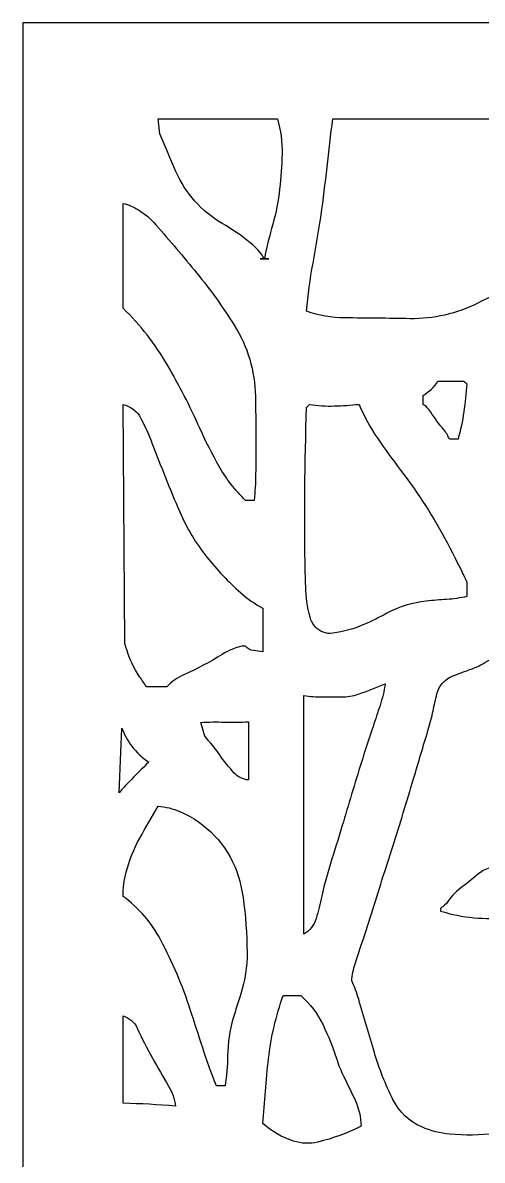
# Model space of a CAD drawing. Header units: centimetres. Extents: x -15.8 to -8.8, y -2 to 9.
# Drawn here: x -15.79 to -13, y 2.09 to 9 of the extents above; entities that cross this region are included whole.
import ezdxf

# ---------------------------------------------------------------- set-up
doc = ezdxf.new("R2010")
doc.units = ezdxf.units.CM
doc.header["$MEASUREMENT"] = 0
doc.layers.add('layer 1', color=7, linetype='Continuous')

msp = doc.modelspace()

# ---------------------------------------------------------------- linework, layer by layer
at = {"layer": 'layer 1', "color": 250}
for points, knots in [([(-15.79029, 9.00077), (-15.79029, 9.00077), (-8.78773, 9.00077), (-8.78773, 9.00077), (-8.78773, 9.00077), (-8.78773, 9.00077), (-8.78773, -1.97621), (-8.78773, -1.97621), (-8.78773, -1.97621), (-8.78773, -1.97621), (-15.79029, -1.97621), (-15.79029, -1.97621), (-15.79029, -1.97621), (-15.79029, -1.97621), (-15.79029, 9.00077), (-15.79029, 9.00077)], [0, 0, 0, 0, 0.2, 0.2, 0.2, 0.2, 0.4, 0.4, 0.4, 0.4, 0.6, 0.6, 0.6, 0.6, 1, 1, 1, 1]), ([(-14.95812, 8.3261), (-14.92535, 8.24936), (-14.89229, 8.17274), (-14.85896, 8.09624), (-14.85896, 8.09624), (-14.80143, 7.96422), (-14.70347, 7.85396), (-14.57911, 7.78135), (-14.57911, 7.78135), (-14.51907, 7.74629), (-14.46169, 7.70685), (-14.40746, 7.66336), (-14.40746, 7.66336), (-14.3735, 7.63614), (-14.34446, 7.60328), (-14.32163, 7.56623), (-14.32163, 7.56623), (-14.30725, 7.63711), (-14.29023, 7.70745), (-14.27062, 7.77708), (-14.27062, 7.77708), (-14.25099, 7.8468), (-14.23707, 7.91799), (-14.22898, 7.98997), (-14.22898, 7.98997), (-14.221, 8.06093), (-14.21612, 8.1322), (-14.21435, 8.20358), (-14.21435, 8.20358), (-14.21257, 8.27536), (-14.2219, 8.34697), (-14.24201, 8.4159), (-14.24201, 8.4159), (-14.24201, 8.4159), (-14.96778, 8.4159), (-14.96778, 8.4159), (-14.96778, 8.4159), (-14.96778, 8.4159), (-14.95812, 8.3261), (-14.95812, 8.3261), (-14.95812, 8.3261), (-14.95812, 8.3261), (-14.95812, 8.3261), (-14.95812, 8.3261)], [0, 0, 0, 0, 0.0833333, 0.0833333, 0.0833333, 0.0833333, 0.1666667, 0.1666667, 0.1666667, 0.1666667, 0.25, 0.25, 0.25, 0.25, 0.3333333, 0.3333333, 0.3333333, 0.3333333, 0.4166667, 0.4166667, 0.4166667, 0.4166667, 0.5, 0.5, 0.5, 0.5, 0.5833333, 0.5833333, 0.5833333, 0.5833333, 0.6666667, 0.6666667, 0.6666667, 0.6666667, 0.75, 0.75, 0.75, 0.75, 0.8333333, 0.8333333, 0.8333333, 0.8333333, 1, 1, 1, 1]), ([(-13.90566, 8.4159), (-13.9185, 8.31853), (-13.93026, 8.22102), (-13.94095, 8.12339), (-13.94095, 8.12339), (-13.95166, 8.02558), (-13.96368, 7.92793), (-13.97699, 7.83045), (-13.97699, 7.83045), (-13.99147, 7.73325), (-14.00783, 7.63634), (-14.02605, 7.53978), (-14.02605, 7.53978), (-14.04428, 7.44315), (-14.05727, 7.34561), (-14.06498, 7.24758), (-14.06498, 7.24758), (-13.99053, 7.22092), (-13.91215, 7.20702), (-13.83308, 7.20644), (-13.83308, 7.20644), (-13.70085, 7.20547), (-13.56864, 7.2039), (-13.43644, 7.20172), (-13.43644, 7.20172), (-13.29349, 7.19937), (-13.15219, 7.23181), (-13.02459, 7.29629), (-13.02459, 7.29629), (-12.96404, 7.32689), (-12.90368, 7.35785), (-12.84351, 7.38919), (-12.84351, 7.38919), (-12.83506, 7.44007), (-12.81327, 7.48783), (-12.78037, 7.52756), (-12.78037, 7.52756), (-12.72641, 7.59273), (-12.68106, 7.66456), (-12.64543, 7.7413), (-12.64543, 7.7413), (-12.60686, 7.82436), (-12.57296, 7.9095), (-12.54387, 7.99634), (-12.54387, 7.99634), (-12.51477, 8.08323), (-12.49234, 8.17222), (-12.47681, 8.26253), (-12.47681, 8.26253), (-12.46903, 8.30773), (-12.46143, 8.35296), (-12.454, 8.39823), (-12.454, 8.39823), (-12.45697, 8.40117), (-12.45993, 8.40412), (-12.46288, 8.40707), (-12.46288, 8.40707), (-12.46582, 8.41002), (-12.46877, 8.41296), (-12.47171, 8.4159), (-12.47171, 8.4159), (-12.47171, 8.4159), (-13.90566, 8.4159), (-13.90566, 8.4159), (-13.90566, 8.4159), (-13.90566, 8.4159), (-13.90566, 8.4159), (-13.90566, 8.4159)], [0, 0, 0, 0, 0.0555556, 0.0555556, 0.0555556, 0.0555556, 0.1111111, 0.1111111, 0.1111111, 0.1111111, 0.1666667, 0.1666667, 0.1666667, 0.1666667, 0.2222222, 0.2222222, 0.2222222, 0.2222222, 0.2777778, 0.2777778, 0.2777778, 0.2777778, 0.3333333, 0.3333333, 0.3333333, 0.3333333, 0.3888889, 0.3888889, 0.3888889, 0.3888889, 0.4444444, 0.4444444, 0.4444444, 0.4444444, 0.5, 0.5, 0.5, 0.5, 0.5555556, 0.5555556, 0.5555556, 0.5555556, 0.6111111, 0.6111111, 0.6111111, 0.6111111, 0.6666667, 0.6666667, 0.6666667, 0.6666667, 0.7222222, 0.7222222, 0.7222222, 0.7222222, 0.7777778, 0.7777778, 0.7777778, 0.7777778, 0.8333333, 0.8333333, 0.8333333, 0.8333333, 0.8888889, 0.8888889, 0.8888889, 0.8888889, 1, 1, 1, 1]), ([(-15.18025, 7.26528), (-15.07587, 7.16387), (-14.98581, 7.04863), (-14.91263, 6.92283), (-14.91263, 6.92283), (-14.83974, 6.79752), (-14.77353, 6.66842), (-14.71431, 6.5361), (-14.71431, 6.5361), (-14.67875, 6.45665), (-14.63938, 6.37898), (-14.59632, 6.30334), (-14.59632, 6.30334), (-14.55306, 6.22736), (-14.49935, 6.15787), (-14.43672, 6.09687), (-14.43672, 6.09687), (-14.43672, 6.09687), (-14.38363, 6.09687), (-14.38363, 6.09687), (-14.38363, 6.09687), (-14.37858, 6.14903), (-14.3757, 6.20138), (-14.37501, 6.25379), (-14.37501, 6.25379), (-14.37289, 6.4126), (-14.37329, 6.57144), (-14.37622, 6.73024), (-14.37622, 6.73024), (-14.37905, 6.88352), (-14.42361, 7.03305), (-14.50517, 7.16286), (-14.50517, 7.16286), (-14.57402, 7.27245), (-14.64966, 7.37759), (-14.73169, 7.4777), (-14.73169, 7.4777), (-14.81332, 7.57733), (-14.89646, 7.67572), (-14.98109, 7.77283), (-14.98109, 7.77283), (-15.0118, 7.80807), (-15.04762, 7.83849), (-15.08738, 7.86307), (-15.08738, 7.86307), (-15.11616, 7.88086), (-15.14747, 7.89418), (-15.18025, 7.90257), (-15.18025, 7.90257), (-15.18025, 7.90257), (-15.18025, 7.26528), (-15.18025, 7.26528), (-15.18025, 7.26528), (-15.18025, 7.26528), (-15.18025, 7.26528), (-15.18025, 7.26528)], [0, 0, 0, 0, 0.0666667, 0.0666667, 0.0666667, 0.0666667, 0.1333333, 0.1333333, 0.1333333, 0.1333333, 0.2, 0.2, 0.2, 0.2, 0.2666667, 0.2666667, 0.2666667, 0.2666667, 0.3333333, 0.3333333, 0.3333333, 0.3333333, 0.4, 0.4, 0.4, 0.4, 0.4666667, 0.4666667, 0.4666667, 0.4666667, 0.5333333, 0.5333333, 0.5333333, 0.5333333, 0.6, 0.6, 0.6, 0.6, 0.6666667, 0.6666667, 0.6666667, 0.6666667, 0.7333333, 0.7333333, 0.7333333, 0.7333333, 0.8, 0.8, 0.8, 0.8, 0.8666667, 0.8666667, 0.8666667, 0.8666667, 1, 1, 1, 1]), ([(-14.34819, 7.56623), (-14.34819, 7.56623), (-14.29507, 7.56623), (-14.29507, 7.56623), (-14.29507, 7.56623), (-14.29507, 7.56623), (-14.34819, 7.56623), (-14.34819, 7.56623)], [0, 0, 0, 0, 0.3333333, 0.3333333, 0.3333333, 0.3333333, 1, 1, 1, 1]), ([(-13.10903, 6.82271), (-13.10903, 6.82271), (-13.26835, 6.82271), (-13.26835, 6.82271), (-13.26835, 6.82271), (-13.27729, 6.80337), (-13.29045, 6.78628), (-13.30686, 6.7727), (-13.30686, 6.7727), (-13.32308, 6.75929), (-13.33974, 6.74644), (-13.35683, 6.73416), (-13.35683, 6.73416), (-13.35683, 6.73416), (-13.35683, 6.68106), (-13.35683, 6.68106), (-13.35683, 6.68106), (-13.33848, 6.66874), (-13.32285, 6.65277), (-13.31093, 6.63415), (-13.31093, 6.63415), (-13.28683, 6.59649), (-13.26012, 6.56057), (-13.23101, 6.52663), (-13.23101, 6.52663), (-13.21635, 6.50955), (-13.205, 6.48989), (-13.19752, 6.46867), (-13.19752, 6.46867), (-13.19752, 6.46867), (-13.14446, 6.46867), (-13.14446, 6.46867), (-13.14446, 6.46867), (-13.1292, 6.52347), (-13.11763, 6.57922), (-13.10982, 6.63556), (-13.10982, 6.63556), (-13.10202, 6.69186), (-13.09584, 6.74836), (-13.09131, 6.80502), (-13.09131, 6.80502), (-13.09427, 6.80795), (-13.09723, 6.81089), (-13.10017, 6.81384), (-13.10017, 6.81384), (-13.10312, 6.8168), (-13.10607, 6.81975), (-13.10903, 6.82271), (-13.10903, 6.82271), (-13.10903, 6.82271), (-13.10903, 6.82271), (-13.10903, 6.82271)], [0, 0, 0, 0, 0.0714286, 0.0714286, 0.0714286, 0.0714286, 0.1428571, 0.1428571, 0.1428571, 0.1428571, 0.2142857, 0.2142857, 0.2142857, 0.2142857, 0.2857143, 0.2857143, 0.2857143, 0.2857143, 0.3571429, 0.3571429, 0.3571429, 0.3571429, 0.4285714, 0.4285714, 0.4285714, 0.4285714, 0.5, 0.5, 0.5, 0.5, 0.5714286, 0.5714286, 0.5714286, 0.5714286, 0.6428571, 0.6428571, 0.6428571, 0.6428571, 0.7142857, 0.7142857, 0.7142857, 0.7142857, 0.7857143, 0.7857143, 0.7857143, 0.7857143, 0.8571429, 0.8571429, 0.8571429, 0.8571429, 1, 1, 1, 1]), ([(-15.03863, 4.96391), (-15.03863, 4.96391), (-14.91467, 4.96391), (-14.91467, 4.96391), (-14.91467, 4.96391), (-14.88527, 4.99461), (-14.85017, 5.01929), (-14.81134, 5.03658), (-14.81134, 5.03658), (-14.73091, 5.0724), (-14.65317, 5.11398), (-14.57872, 5.16099), (-14.57872, 5.16099), (-14.5417, 5.18436), (-14.5008, 5.20097), (-14.45796, 5.21001), (-14.45796, 5.21001), (-14.45796, 5.21001), (-14.43672, 5.21178), (-14.43672, 5.21178), (-14.43672, 5.21178), (-14.42479, 5.19591), (-14.40672, 5.18583), (-14.38694, 5.18404), (-14.38694, 5.18404), (-14.36802, 5.18232), (-14.34917, 5.17975), (-14.33047, 5.17634), (-14.33047, 5.17634), (-14.33047, 5.17634), (-14.33047, 5.44187), (-14.33047, 5.44187), (-14.33047, 5.44187), (-14.37955, 5.46778), (-14.42533, 5.49951), (-14.46681, 5.53638), (-14.46681, 5.53638), (-14.54086, 5.60219), (-14.60917, 5.67421), (-14.67097, 5.75164), (-14.67097, 5.75164), (-14.7381, 5.83573), (-14.79363, 5.92847), (-14.83607, 6.02734), (-14.83607, 6.02734), (-14.89548, 6.16578), (-14.95185, 6.30552), (-15.00512, 6.44644), (-15.00512, 6.44644), (-15.0243, 6.49726), (-15.04663, 6.54684), (-15.07196, 6.59488), (-15.07196, 6.59488), (-15.09443, 6.6375), (-15.13368, 6.66874), (-15.18025, 6.68106), (-15.18025, 6.68106), (-15.18025, 6.68106), (-15.1709, 5.22818), (-15.1709, 5.22818), (-15.1709, 5.22818), (-15.16655, 5.21558), (-15.16248, 5.20289), (-15.15871, 5.19011), (-15.15871, 5.19011), (-15.14136, 5.13135), (-15.11476, 5.07574), (-15.07991, 5.02536), (-15.07991, 5.02536), (-15.07289, 5.01521), (-15.06586, 5.00507), (-15.05882, 4.99494), (-15.05882, 4.99494), (-15.05177, 4.98481), (-15.04504, 4.97446), (-15.03863, 4.96391)], [0, 0, 0, 0, 0.05, 0.05, 0.05, 0.05, 0.1, 0.1, 0.1, 0.1, 0.15, 0.15, 0.15, 0.15, 0.2, 0.2, 0.2, 0.2, 0.25, 0.25, 0.25, 0.25, 0.3, 0.3, 0.3, 0.3, 0.35, 0.35, 0.35, 0.35, 0.4, 0.4, 0.4, 0.4, 0.45, 0.45, 0.45, 0.45, 0.5, 0.5, 0.5, 0.5, 0.55, 0.55, 0.55, 0.55, 0.6, 0.6, 0.6, 0.6, 0.65, 0.65, 0.65, 0.65, 0.7, 0.7, 0.7, 0.7, 0.75, 0.75, 0.75, 0.75, 0.8, 0.8, 0.8, 0.8, 0.85, 0.85, 0.85, 0.85, 0.9, 0.9, 0.9, 0.9, 1, 1, 1, 1]), ([(-13.09131, 5.60119), (-13.12908, 5.68065), (-13.16851, 5.7593), (-13.20959, 5.8371), (-13.20959, 5.8371), (-13.29186, 5.99294), (-13.38702, 6.1416), (-13.4941, 6.28157), (-13.4941, 6.28157), (-13.54205, 6.34425), (-13.5884, 6.40814), (-13.63313, 6.47316), (-13.63313, 6.47316), (-13.67796, 6.53835), (-13.71591, 6.60803), (-13.74633, 6.68106), (-13.74633, 6.68106), (-13.79635, 6.67598), (-13.84654, 6.67263), (-13.8968, 6.67104), (-13.8968, 6.67104), (-13.94715, 6.66944), (-13.99755, 6.6728), (-14.04725, 6.68106), (-14.04725, 6.68106), (-14.05021, 6.67812), (-14.05316, 6.67517), (-14.05611, 6.67222), (-14.05611, 6.67222), (-14.05906, 6.66927), (-14.06201, 6.66633), (-14.06498, 6.66339), (-14.06498, 6.66339), (-14.07674, 6.3271), (-14.07967, 5.99057), (-14.07377, 5.65413), (-14.07377, 5.65413), (-14.07207, 5.6272), (-14.07106, 5.60024), (-14.07075, 5.57326), (-14.07075, 5.57326), (-14.07004, 5.51039), (-14.06115, 5.4479), (-14.04429, 5.38732), (-14.04429, 5.38732), (-14.03827, 5.36571), (-14.02747, 5.34574), (-14.01266, 5.32888), (-14.01266, 5.32888), (-13.98618, 5.29875), (-13.94642, 5.28386), (-13.90666, 5.28924), (-13.90666, 5.28924), (-13.83998, 5.29824), (-13.77494, 5.31666), (-13.71344, 5.34396), (-13.71344, 5.34396), (-13.66723, 5.36446), (-13.62181, 5.38666), (-13.57725, 5.41055), (-13.57725, 5.41055), (-13.50285, 5.45043), (-13.42142, 5.4756), (-13.33749, 5.48468), (-13.33749, 5.48468), (-13.29641, 5.48912), (-13.25523, 5.4926), (-13.21399, 5.49511), (-13.21399, 5.49511), (-13.17268, 5.49763), (-13.13166, 5.50352), (-13.09131, 5.51271), (-13.09131, 5.51271), (-13.09131, 5.51271), (-13.09131, 5.60119), (-13.09131, 5.60119)], [0, 0, 0, 0, 0.05, 0.05, 0.05, 0.05, 0.1, 0.1, 0.1, 0.1, 0.15, 0.15, 0.15, 0.15, 0.2, 0.2, 0.2, 0.2, 0.25, 0.25, 0.25, 0.25, 0.3, 0.3, 0.3, 0.3, 0.35, 0.35, 0.35, 0.35, 0.4, 0.4, 0.4, 0.4, 0.45, 0.45, 0.45, 0.45, 0.5, 0.5, 0.5, 0.5, 0.55, 0.55, 0.55, 0.55, 0.6, 0.6, 0.6, 0.6, 0.65, 0.65, 0.65, 0.65, 0.7, 0.7, 0.7, 0.7, 0.75, 0.75, 0.75, 0.75, 0.8, 0.8, 0.8, 0.8, 0.85, 0.85, 0.85, 0.85, 0.9, 0.9, 0.9, 0.9, 1, 1, 1, 1]), ([(-13.25062, 3.61851), (-13.23309, 3.62859), (-13.218, 3.64243), (-13.20646, 3.65905), (-13.20646, 3.65905), (-13.18227, 3.69388), (-13.15229, 3.72431), (-13.11784, 3.74904), (-13.11784, 3.74904), (-13.08307, 3.77398), (-13.04958, 3.80065), (-13.01748, 3.82895), (-13.01748, 3.82895), (-12.99593, 3.84795), (-12.96909, 3.85997), (-12.94055, 3.86338), (-12.94055, 3.86338), (-12.91364, 3.86661), (-12.88662, 3.86891), (-12.85954, 3.87029), (-12.85954, 3.87029), (-12.83228, 3.87168), (-12.80546, 3.87774), (-12.78024, 3.88821), (-12.78024, 3.88821), (-12.70526, 3.91936), (-12.63467, 3.96014), (-12.57024, 4.00955), (-12.57024, 4.00955), (-12.55118, 4.02417), (-12.52987, 4.03559), (-12.50716, 4.04336), (-12.50716, 4.04336), (-12.50882, 4.1391), (-12.5188, 4.2345), (-12.53699, 4.32851), (-12.53699, 4.32851), (-12.57365, 4.51799), (-12.62771, 4.70366), (-12.69851, 4.88321), (-12.69851, 4.88321), (-12.73372, 4.9725), (-12.77629, 5.05869), (-12.82581, 5.14092), (-12.82581, 5.14092), (-12.87989, 5.15074), (-12.93565, 5.14011), (-12.9823, 5.11104), (-12.9823, 5.11104), (-13.01234, 5.09232), (-13.04453, 5.07727), (-13.07814, 5.0662), (-13.07814, 5.0662), (-13.11406, 5.05438), (-13.14947, 5.04105), (-13.18427, 5.02627), (-13.18427, 5.02627), (-13.22925, 5.00715), (-13.26238, 4.96776), (-13.2735, 4.92018), (-13.2735, 4.92018), (-13.28147, 4.88605), (-13.28911, 4.85184), (-13.29641, 4.81757), (-13.29641, 4.81757), (-13.30459, 4.77928), (-13.31436, 4.74135), (-13.32569, 4.70388), (-13.32569, 4.70388), (-13.35589, 4.60394), (-13.38578, 4.50391), (-13.41537, 4.40379), (-13.41537, 4.40379), (-13.45595, 4.26661), (-13.49809, 4.12989), (-13.54175, 3.99366), (-13.54175, 3.99366), (-13.58541, 3.85743), (-13.62862, 3.72106), (-13.67138, 3.58454), (-13.67138, 3.58454), (-13.69274, 3.51649), (-13.71455, 3.44857), (-13.73679, 3.38079), (-13.73679, 3.38079), (-13.74817, 3.3473), (-13.7593, 3.31373), (-13.77018, 3.28009), (-13.77018, 3.28009), (-13.78111, 3.24632), (-13.78795, 3.21136), (-13.79055, 3.17597), (-13.79055, 3.17597), (-13.77379, 3.13989), (-13.75978, 3.10259), (-13.74865, 3.06439), (-13.74865, 3.06439), (-13.71712, 2.95619), (-13.68528, 2.84808), (-13.65313, 2.74006), (-13.65313, 2.74006), (-13.62394, 2.64201), (-13.58626, 2.54672), (-13.54048, 2.45524), (-13.54048, 2.45524), (-13.50317, 2.38067), (-13.44099, 2.32152), (-13.36464, 2.28801), (-13.36464, 2.28801), (-13.31062, 2.2643), (-13.25313, 2.24951), (-13.19437, 2.24423), (-13.19437, 2.24423), (-13.10272, 2.23599), (-13.01049, 2.23714), (-12.91908, 2.24765), (-12.91908, 2.24765), (-12.84228, 2.25648), (-12.7661, 2.26986), (-12.6909, 2.28771), (-12.6909, 2.28771), (-12.61533, 2.30564), (-12.5429, 2.33476), (-12.47596, 2.37412), (-12.47596, 2.37412), (-12.41431, 2.41036), (-12.35473, 2.44999), (-12.29748, 2.49283), (-12.29748, 2.49283), (-12.24021, 2.53568), (-12.18013, 2.57466), (-12.11765, 2.60948), (-12.11765, 2.60948), (-12.11277, 2.66989), (-12.11304, 2.73059), (-12.11846, 2.79094), (-12.11846, 2.79094), (-12.13735, 3.00112), (-12.19405, 3.20608), (-12.28592, 3.39606), (-12.28592, 3.39606), (-12.32508, 3.47707), (-12.37573, 3.55197), (-12.4363, 3.61851), (-12.4363, 3.61851), (-12.50483, 3.61467), (-12.57296, 3.60574), (-12.64016, 3.59179), (-12.64016, 3.59179), (-12.70732, 3.57785), (-12.77519, 3.56762), (-12.84347, 3.56116), (-12.84347, 3.56116), (-12.91183, 3.55469), (-12.98065, 3.55436), (-13.04907, 3.56019), (-13.04907, 3.56019), (-13.11757, 3.56601), (-13.1852, 3.57964), (-13.25062, 3.60079), (-13.25062, 3.60079), (-13.25062, 3.60079), (-13.25062, 3.61851), (-13.25062, 3.61851), (-13.25062, 3.61851), (-13.25062, 3.61851), (-13.25062, 3.61851), (-13.25062, 3.61851)], [0, 0, 0, 0, 0.0232558, 0.0232558, 0.0232558, 0.0232558, 0.0465116, 0.0465116, 0.0465116, 0.0465116, 0.0697674, 0.0697674, 0.0697674, 0.0697674, 0.0930233, 0.0930233, 0.0930233, 0.0930233, 0.1162791, 0.1162791, 0.1162791, 0.1162791, 0.1395349, 0.1395349, 0.1395349, 0.1395349, 0.1627907, 0.1627907, 0.1627907, 0.1627907, 0.1860465, 0.1860465, 0.1860465, 0.1860465, 0.2093023, 0.2093023, 0.2093023, 0.2093023, 0.2325581, 0.2325581, 0.2325581, 0.2325581, 0.255814, 0.255814, 0.255814, 0.255814, 0.2790698, 0.2790698, 0.2790698, 0.2790698, 0.3023256, 0.3023256, 0.3023256, 0.3023256, 0.3255814, 0.3255814, 0.3255814, 0.3255814, 0.3488372, 0.3488372, 0.3488372, 0.3488372, 0.372093, 0.372093, 0.372093, 0.372093, 0.3953488, 0.3953488, 0.3953488, 0.3953488, 0.4186047, 0.4186047, 0.4186047, 0.4186047, 0.4418605, 0.4418605, 0.4418605, 0.4418605, 0.4651163, 0.4651163, 0.4651163, 0.4651163, 0.4883721, 0.4883721, 0.4883721, 0.4883721, 0.5116279, 0.5116279, 0.5116279, 0.5116279, 0.5348837, 0.5348837, 0.5348837, 0.5348837, 0.5581395, 0.5581395, 0.5581395, 0.5581395, 0.5813953, 0.5813953, 0.5813953, 0.5813953, 0.6046512, 0.6046512, 0.6046512, 0.6046512, 0.627907, 0.627907, 0.627907, 0.627907, 0.6511628, 0.6511628, 0.6511628, 0.6511628, 0.6744186, 0.6744186, 0.6744186, 0.6744186, 0.6976744, 0.6976744, 0.6976744, 0.6976744, 0.7209302, 0.7209302, 0.7209302, 0.7209302, 0.744186, 0.744186, 0.744186, 0.744186, 0.7674419, 0.7674419, 0.7674419, 0.7674419, 0.7906977, 0.7906977, 0.7906977, 0.7906977, 0.8139535, 0.8139535, 0.8139535, 0.8139535, 0.8372093, 0.8372093, 0.8372093, 0.8372093, 0.8604651, 0.8604651, 0.8604651, 0.8604651, 0.8837209, 0.8837209, 0.8837209, 0.8837209, 0.9069767, 0.9069767, 0.9069767, 0.9069767, 0.9302326, 0.9302326, 0.9302326, 0.9302326, 0.9534884, 0.9534884, 0.9534884, 0.9534884, 1, 1, 1, 1]), ([(-14.08268, 4.91084), (-14.08268, 4.91084), (-14.08268, 3.45918), (-14.08268, 3.45918), (-14.08268, 3.45918), (-14.0459, 3.47996), (-14.01879, 3.51437), (-14.00722, 3.55501), (-14.00722, 3.55501), (-13.9944, 3.60002), (-13.98296, 3.64541), (-13.97292, 3.69112), (-13.97292, 3.69112), (-13.95606, 3.76768), (-13.93552, 3.84339), (-13.91138, 3.91797), (-13.91138, 3.91797), (-13.88725, 3.99252), (-13.86404, 4.06735), (-13.84177, 4.14248), (-13.84177, 4.14248), (-13.82266, 4.20692), (-13.80344, 4.27133), (-13.78409, 4.33571), (-13.78409, 4.33571), (-13.74507, 4.46554), (-13.70416, 4.59478), (-13.66136, 4.72342), (-13.66136, 4.72342), (-13.64689, 4.76584), (-13.63274, 4.80836), (-13.61889, 4.85098), (-13.61889, 4.85098), (-13.60501, 4.89366), (-13.59435, 4.93732), (-13.587, 4.9816), (-13.587, 4.9816), (-13.64078, 4.95911), (-13.69531, 4.93843), (-13.75047, 4.91958), (-13.75047, 4.91958), (-13.78413, 4.90808), (-13.81946, 4.90216), (-13.85504, 4.90206), (-13.85504, 4.90206), (-13.89303, 4.90195), (-13.93103, 4.90192), (-13.96903, 4.90198), (-13.96903, 4.90198), (-14.00708, 4.90204), (-14.04508, 4.905), (-14.08268, 4.91084), (-14.08268, 4.91084), (-14.08268, 4.91084), (-14.08268, 4.91084), (-14.08268, 4.91084)], [0, 0, 0, 0, 0.0666667, 0.0666667, 0.0666667, 0.0666667, 0.1333333, 0.1333333, 0.1333333, 0.1333333, 0.2, 0.2, 0.2, 0.2, 0.2666667, 0.2666667, 0.2666667, 0.2666667, 0.3333333, 0.3333333, 0.3333333, 0.3333333, 0.4, 0.4, 0.4, 0.4, 0.4666667, 0.4666667, 0.4666667, 0.4666667, 0.5333333, 0.5333333, 0.5333333, 0.5333333, 0.6, 0.6, 0.6, 0.6, 0.6666667, 0.6666667, 0.6666667, 0.6666667, 0.7333333, 0.7333333, 0.7333333, 0.7333333, 0.8, 0.8, 0.8, 0.8, 0.8666667, 0.8666667, 0.8666667, 0.8666667, 1, 1, 1, 1]), ([(-15.02457, 4.50541), (-15.06369, 4.53279), (-15.09855, 4.56583), (-15.12799, 4.60343), (-15.12799, 4.60343), (-15.15321, 4.63659), (-15.17342, 4.67329), (-15.18795, 4.71234), (-15.18795, 4.71234), (-15.18795, 4.71234), (-15.19202, 4.61432), (-15.19202, 4.61432), (-15.19202, 4.61432), (-15.19202, 4.61432), (-15.19609, 4.5163), (-15.19609, 4.5163), (-15.19609, 4.5163), (-15.19609, 4.5163), (-15.20017, 4.41829), (-15.20017, 4.41829), (-15.20017, 4.41829), (-15.20017, 4.41829), (-15.20423, 4.32026), (-15.20423, 4.32026), (-15.20423, 4.32026), (-15.18465, 4.34237), (-15.16469, 4.36416), (-15.14438, 4.38561), (-15.14438, 4.38561), (-15.10532, 4.42641), (-15.06537, 4.46635), (-15.02457, 4.50541), (-15.02457, 4.50541), (-15.02457, 4.50541), (-15.02457, 4.50541), (-15.02457, 4.50541)], [0, 0, 0, 0, 0.1, 0.1, 0.1, 0.1, 0.2, 0.2, 0.2, 0.2, 0.3, 0.3, 0.3, 0.3, 0.4, 0.4, 0.4, 0.4, 0.5, 0.5, 0.5, 0.5, 0.6, 0.6, 0.6, 0.6, 0.7, 0.7, 0.7, 0.7, 0.8, 0.8, 0.8, 0.8, 1, 1, 1, 1]), ([(-14.41903, 4.75151), (-14.46705, 4.74787), (-14.51524, 4.74702), (-14.56336, 4.74895), (-14.56336, 4.74895), (-14.61147, 4.75089), (-14.65964, 4.75046), (-14.70771, 4.74768), (-14.70771, 4.74768), (-14.70771, 4.74768), (-14.68457, 4.66296), (-14.68457, 4.66296), (-14.68457, 4.66296), (-14.65172, 4.62811), (-14.62155, 4.59084), (-14.5943, 4.55147), (-14.5943, 4.55147), (-14.56706, 4.51209), (-14.53705, 4.4747), (-14.50451, 4.43958), (-14.50451, 4.43958), (-14.48217, 4.41547), (-14.45175, 4.40046), (-14.41903, 4.39742), (-14.41903, 4.39742), (-14.41903, 4.39742), (-14.41903, 4.75151), (-14.41903, 4.75151)], [0, 0, 0, 0, 0.125, 0.125, 0.125, 0.125, 0.25, 0.25, 0.25, 0.25, 0.375, 0.375, 0.375, 0.375, 0.5, 0.5, 0.5, 0.5, 0.625, 0.625, 0.625, 0.625, 0.75, 0.75, 0.75, 0.75, 1, 1, 1, 1]), ([(-14.61371, 2.53867), (-14.61371, 2.53867), (-14.56065, 2.53867), (-14.56065, 2.53867), (-14.56065, 2.53867), (-14.55104, 2.59885), (-14.54587, 2.65966), (-14.54519, 2.72061), (-14.54519, 2.72061), (-14.54434, 2.79786), (-14.53283, 2.87465), (-14.511, 2.94876), (-14.511, 2.94876), (-14.49644, 2.9982), (-14.48122, 3.04745), (-14.46533, 3.09648), (-14.46533, 3.09648), (-14.4389, 3.17801), (-14.4259, 3.26327), (-14.42684, 3.34896), (-14.42684, 3.34896), (-14.42806, 3.46088), (-14.43625, 3.5726), (-14.45136, 3.6835), (-14.45136, 3.6835), (-14.45864, 3.737), (-14.47152, 3.78959), (-14.48979, 3.84041), (-14.48979, 3.84041), (-14.54965, 4.0048), (-14.67485, 4.13696), (-14.83581, 4.20551), (-14.83581, 4.20551), (-14.87778, 4.22338), (-14.92233, 4.23439), (-14.96778, 4.2381), (-14.96778, 4.2381), (-15.00569, 4.17385), (-15.04269, 4.10906), (-15.07877, 4.04376), (-15.07877, 4.04376), (-15.11499, 3.97822), (-15.14304, 3.90851), (-15.16233, 3.83615), (-15.16233, 3.83615), (-15.17508, 3.78828), (-15.18111, 3.73889), (-15.18025, 3.68936), (-15.18025, 3.68936), (-15.08487, 3.61961), (-15.0066, 3.52902), (-14.95143, 3.42453), (-14.95143, 3.42453), (-14.87982, 3.28891), (-14.81979, 3.14748), (-14.77196, 3.00177), (-14.77196, 3.00177), (-14.74652, 2.92426), (-14.7214, 2.84665), (-14.69659, 2.76894), (-14.69659, 2.76894), (-14.67176, 2.6912), (-14.64412, 2.61439), (-14.61371, 2.53866), (-14.61371, 2.53866), (-14.61371, 2.53866), (-14.61371, 2.53867), (-14.61371, 2.53867)], [0, 0, 0, 0, 0.0555556, 0.0555556, 0.0555556, 0.0555556, 0.1111111, 0.1111111, 0.1111111, 0.1111111, 0.1666667, 0.1666667, 0.1666667, 0.1666667, 0.2222222, 0.2222222, 0.2222222, 0.2222222, 0.2777778, 0.2777778, 0.2777778, 0.2777778, 0.3333333, 0.3333333, 0.3333333, 0.3333333, 0.3888889, 0.3888889, 0.3888889, 0.3888889, 0.4444444, 0.4444444, 0.4444444, 0.4444444, 0.5, 0.5, 0.5, 0.5, 0.5555556, 0.5555556, 0.5555556, 0.5555556, 0.6111111, 0.6111111, 0.6111111, 0.6111111, 0.6666667, 0.6666667, 0.6666667, 0.6666667, 0.7222222, 0.7222222, 0.7222222, 0.7222222, 0.7777778, 0.7777778, 0.7777778, 0.7777778, 0.8333333, 0.8333333, 0.8333333, 0.8333333, 0.8888889, 0.8888889, 0.8888889, 0.8888889, 1, 1, 1, 1]), ([(-14.20659, 3.08744), (-14.25177, 2.96312), (-14.28196, 2.83389), (-14.29651, 2.70243), (-14.29651, 2.70243), (-14.31102, 2.57141), (-14.32234, 2.44007), (-14.33047, 2.30852), (-14.33047, 2.30852), (-14.27667, 2.26076), (-14.21366, 2.22457), (-14.14531, 2.20214), (-14.14531, 2.20214), (-14.09714, 2.18635), (-14.04555, 2.18429), (-13.99629, 2.1962), (-13.99629, 2.1962), (-13.90548, 2.21815), (-13.8175, 2.25042), (-13.73403, 2.2924), (-13.73403, 2.2924), (-13.73546, 2.34712), (-13.74788, 2.40098), (-13.77054, 2.45081), (-13.77054, 2.45081), (-13.79299, 2.50013), (-13.81636, 2.54903), (-13.84065, 2.59747), (-13.84065, 2.59747), (-13.85712, 2.63032), (-13.87099, 2.66442), (-13.88212, 2.69945), (-13.88212, 2.69945), (-13.90481, 2.77088), (-13.93263, 2.84058), (-13.96539, 2.908), (-13.96539, 2.908), (-13.9984, 2.97597), (-14.04423, 3.03689), (-14.10039, 3.08744), (-14.10039, 3.08744), (-14.10039, 3.08744), (-14.20659, 3.08744), (-14.20659, 3.08744), (-14.20659, 3.08744), (-14.20659, 3.08744), (-14.20659, 3.08744), (-14.20659, 3.08744)], [0, 0, 0, 0, 0.0769231, 0.0769231, 0.0769231, 0.0769231, 0.1538462, 0.1538462, 0.1538462, 0.1538462, 0.2307692, 0.2307692, 0.2307692, 0.2307692, 0.3076923, 0.3076923, 0.3076923, 0.3076923, 0.3846154, 0.3846154, 0.3846154, 0.3846154, 0.4615385, 0.4615385, 0.4615385, 0.4615385, 0.5384615, 0.5384615, 0.5384615, 0.5384615, 0.6153846, 0.6153846, 0.6153846, 0.6153846, 0.6923077, 0.6923077, 0.6923077, 0.6923077, 0.7692308, 0.7692308, 0.7692308, 0.7692308, 0.8461538, 0.8461538, 0.8461538, 0.8461538, 1, 1, 1, 1]), ([(-15.18025, 2.43249), (-15.0739, 2.42927), (-14.96765, 2.42337), (-14.8616, 2.41477), (-14.8616, 2.41477), (-14.86765, 2.45769), (-14.88211, 2.49898), (-14.90416, 2.5363), (-14.90416, 2.5363), (-14.93733, 2.59243), (-14.96986, 2.64895), (-15.00173, 2.70583), (-15.00173, 2.70583), (-15.03526, 2.76565), (-15.06638, 2.82679), (-15.09503, 2.88909), (-15.09503, 2.88909), (-15.11151, 2.92493), (-15.14251, 2.952), (-15.18025, 2.9635), (-15.18025, 2.9635), (-15.18025, 2.9635), (-15.18025, 2.43249), (-15.18025, 2.43249), (-15.18025, 2.43249), (-15.18025, 2.43249), (-15.18025, 2.43249), (-15.18025, 2.43249)], [0, 0, 0, 0, 0.125, 0.125, 0.125, 0.125, 0.25, 0.25, 0.25, 0.25, 0.375, 0.375, 0.375, 0.375, 0.5, 0.5, 0.5, 0.5, 0.625, 0.625, 0.625, 0.625, 0.75, 0.75, 0.75, 0.75, 1, 1, 1, 1])]:
    msp.add_open_spline(points, degree=3, knots=knots, dxfattribs=at)

doc.saveas('drawing.dxf')
